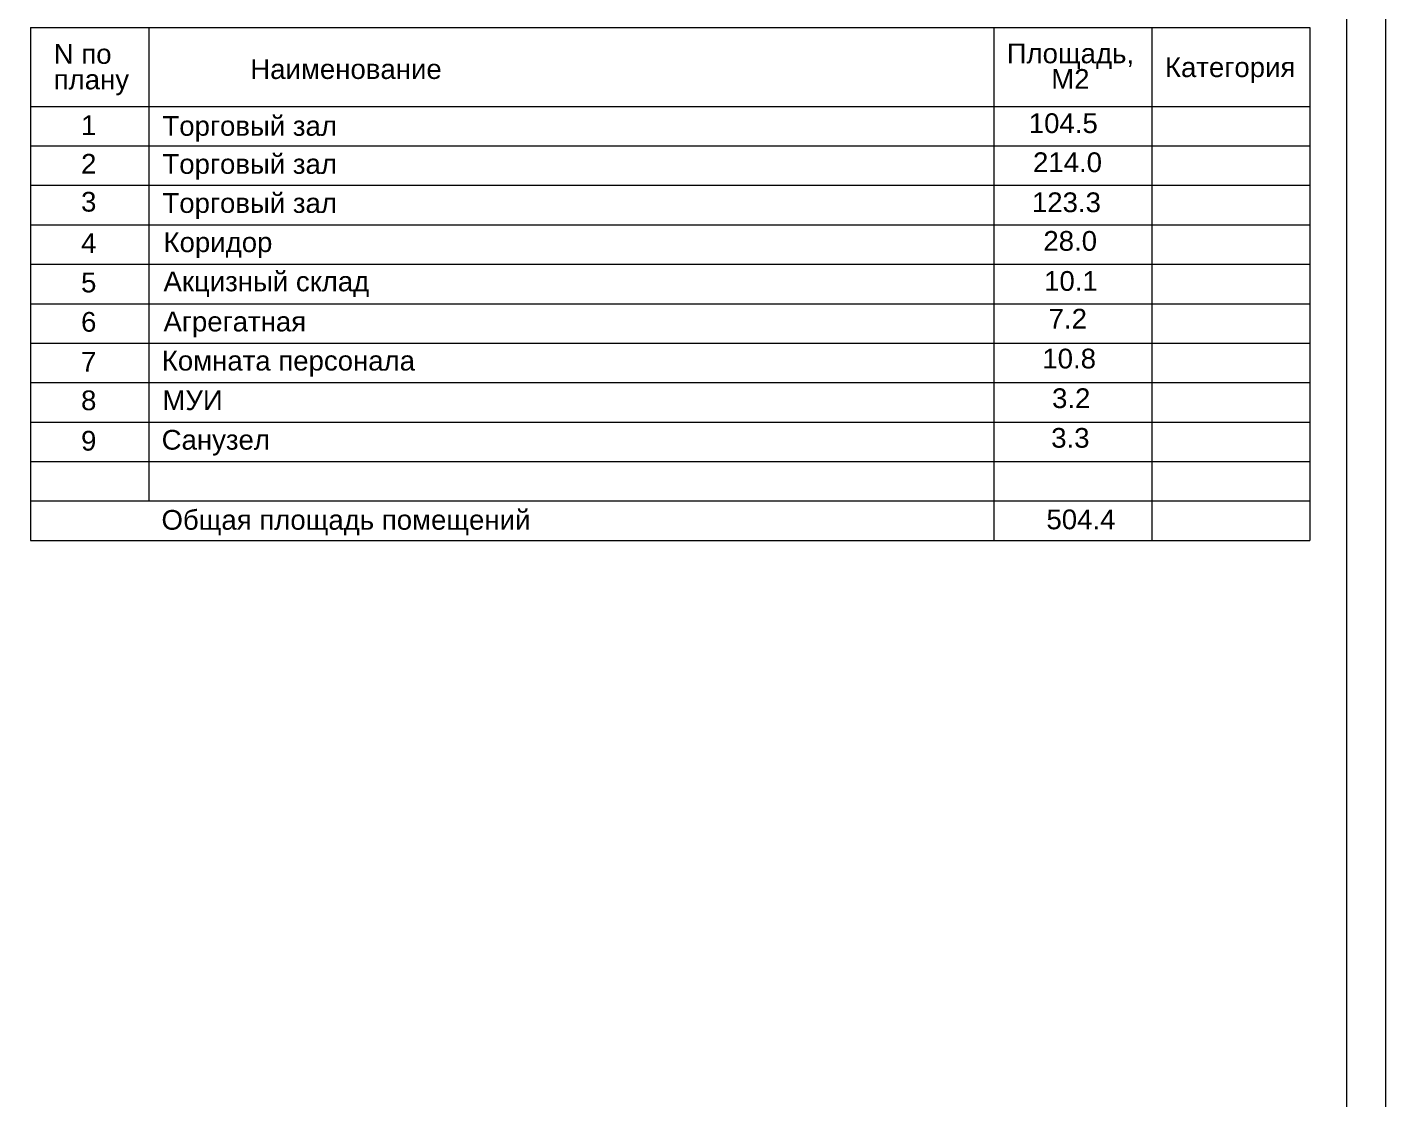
# Model space of a CAD drawing. Header units: metres. Extents: x -163 to 308, y -116 to 9.
# Drawn here: x 218.04 to 235.25, y -22.48 to -8.9 of the extents above; entities that cross this region are included whole.
import ezdxf
from ezdxf.enums import TextEntityAlignment as Align

# ---------------------------------------------------------------- set-up
doc = ezdxf.new("R2010")
doc.units = ezdxf.units.M
doc.header["$MEASUREMENT"] = 0
doc.styles.add('Style-Arial', font='arial.ttf')

# ---------------------------------------------------------------- blocks, each defined once
blk = doc.blocks.new('*U293')
at = {"color": 7, "linetype": 'Continuous', "lineweight": 13}
blk.add_line((28.513, 20), (28.513, -20), dxfattribs=at)
at = {"color": 7, "linetype": 'Continuous', "lineweight": 0, "flags": 128}
blk.add_lwpolyline([(29.013, 20.5), (-28.987, 20.5), (-28.987, -20.5), (29.013, -20.5), (29.013, 20.5)], close=True, dxfattribs=at)

msp = doc.modelspace()

# ---------------------------------------------------------------- linework, layer by layer
at = {"color": 7, "linetype": 'Continuous', "lineweight": 13}
for p, q in [((218.08007395, -8.9025798), (234.28106184, -8.9025798)), ((218.08007395, -8.9025798), (218.08007395, -15.4025798)), ((219.58007395, -8.9025798), (219.58007395, -14.9025798)), ((230.28106184, -8.9025798), (230.28106184, -15.4025798)), ((232.28106184, -8.9025798), (232.28106184, -15.4025798)), ((234.28106184, -8.9025798), (234.28106184, -15.4025798)), ((234.28106184, -8.9025798), (234.28106184, -15.4025798)), ((218.08007395, -9.9025798), (234.28106184, -9.9025798)), ((218.08007395, -14.9025798), (234.28106184, -14.9025798)), ((218.08007395, -15.4025798), (234.28106184, -15.4025798))]:
    msp.add_line(p, q, dxfattribs=at)
at = {"color": 7, "linetype": 'Continuous', "lineweight": 0}
for p, q in [((218.08007395, -10.4025798), (234.28106184, -10.4025798)), ((218.08007395, -10.9025798), (234.28106184, -10.9025798)), ((218.08007395, -11.4025798), (234.28106184, -11.4025798)), ((218.08007395, -11.9025798), (234.28106184, -11.9025798)), ((218.08007395, -12.4025798), (234.28106184, -12.4025798)), ((218.08007395, -12.9025798), (234.28106184, -12.9025798)), ((218.08007395, -13.4025798), (234.28106184, -13.4025798)), ((218.08007395, -13.9025798), (234.28106184, -13.9025798)), ((218.08007395, -14.4025798), (234.28106184, -14.4025798)), ((218.08007395, -14.9025798), (234.28106184, -14.9025798)), ((218.08007395, -14.9025798), (234.28106184, -14.9025798)), ((218.08007395, -14.9025798), (234.28106184, -14.9025798)), ((218.08007395, -15.4025798), (234.28106184, -15.4025798))]:
    msp.add_line(p, q, dxfattribs=at)

# ---------------------------------------------------------------- block references
at = {"color": 7, "linetype": 'Continuous', "lineweight": 13}
msp.add_blockref('*U293', (206.2324938, -15.55985294), dxfattribs=at)

# ---------------------------------------------------------------- texts
at = {"color": 7, "linetype": 'Continuous', "lineweight": 0, "style": 'Style-Arial'}
for s, p in [('1', (218.81747175, -10.01567223)), ('2', (218.81747175, -10.50468192)), ('3', (218.81747175, -10.98581205)), ('4', (218.81747175, -11.50944401)), ('5', (218.81747175, -12.00967609)), ('6', (218.81747175, -12.50785471)), ('7', (218.81747175, -13.01442227)), ('8', (218.81747175, -13.5024291)), ('9', (218.81747175, -14.0143452))]:
    msp.add_text(s, height=0.25, dxfattribs=at).set_placement(p, align=Align.TOP_CENTER)
for s, p in [('Торговый зал', (219.75091303, -10.02465045)), ('Торговый зал', (219.75091303, -10.50692639)), ('Торговый зал', (219.75091303, -11.00209153)), ('Коридор', (219.76452903, -11.49878521)), ('Акцизный склад', (219.76452903, -11.99544989)), ('Агрегатная', (219.76452903, -12.50423748)), ('Комната персонала', (219.74256819, -13.00000158)), ('МУИ', (219.75091303, -13.50112983)), ('Санузел', (219.74110413, -14.00226612))]:
    msp.add_text(s, height=0.25, dxfattribs=at).set_placement(p, align=Align.TOP_LEFT)
at = {"color": 7, "linetype": 'Continuous', "lineweight": 13, "style": 'Style-Arial'}
for s, p in [('28.0', (230.90822842, -11.48182603)), ('10.1', (230.91713238, -11.98950155)), ('7.2', (230.97488178, -12.46792299)), ('Общая площадь помещений', (219.73894173, -15.01705345))]:
    msp.add_text(s, height=0.25, dxfattribs=at).set_placement(p, align=Align.TOP_LEFT)
at = {"color": 7, "linetype": 'Continuous', "lineweight": 13, "char_height": 0.25, "style": 'Style-Arial'}
for s, insert, attachment_point, line_spacing_factor in [('N по \\Pплану', (218.37402961, -9.43749112), 4, 0.776524), ('Наименование', (220.86361185, -9.4316547), 4, 0.6), ('104.5', (230.72364173, -9.99027424), 1, 0.6), ('214.0', (230.77664298, -10.48515934), 1, 0.6), ('123.3', (230.76301941, -10.99254106), 1, 0.6), ('10.8', (230.89502634, -12.97303649), 1, 0.6), ('3.2', (231.01805279, -13.47531485), 1, 0.6), ('3.3', (231.00733735, -13.97780365), 1, 0.6), ('504.4', (230.94707358, -15.01133752), 1, 0.6)]:
    msp.add_mtext(s, dxfattribs=dict(at, insert=insert, attachment_point=attachment_point, line_spacing_factor=line_spacing_factor))
at = {"color": 7, "linetype": 'Continuous', "lineweight": 0, "char_height": 0.25, "attachment_point": 2, "style": 'Style-Arial'}
for s, insert, line_spacing_factor in [('Площадь,\\PМ2', (231.25027297, -9.10591996), 0.776524), ('Категория', (233.27366456, -9.28114844), 0.6)]:
    msp.add_mtext(s, dxfattribs=dict(at, insert=insert, line_spacing_factor=line_spacing_factor))

doc.saveas('drawing.dxf')
